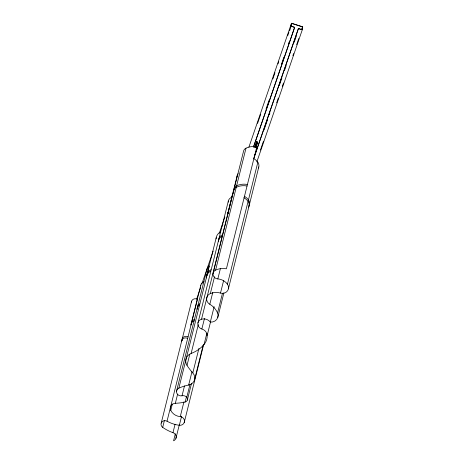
<?xml version="1.0" encoding="UTF-8"?>
<svg xmlns="http://www.w3.org/2000/svg" width="464" height="464" viewBox="0 0 464 464"><rect width="100%" height="100%" fill="white"/><g stroke="black" fill="none" stroke-linecap="round" stroke-linejoin="round"><path stroke-width="0.7" d="M255.67 145.319L256.024 143.602M256.087 143.446L255.821 144.803M256.511 145.592L256.725 144.548M256.029 147.529L256.928 143.724M256.18 147.088L255.339 146.81L256.702 141.636L256.47 142.251M255.821 144.872L256.662 145.151L257.543 141.914L257.282 142.576M161.223 423.11L191.626 301.171M175.334 433.776L173.582 440.8A4.756 4.396 14 0 0 176.169 436.647A4.756 4.396 14 0 0 172.973 432.668A39.626 36.61 14 0 1 162.702 427.367L164.453 420.343M191.04 324.33L200.796 285.186M162.702 427.367A4.037 3.729 14 0 1 161.658 422.269A4.037 3.729 14 0 1 167.028 421.213L197.432 299.274A4.037 3.729 14 0 0 191.435 302.093M167.028 421.213A31.413 29.017 14 0 0 179.342 425.273A4.71 4.35 14 0 0 184.469 421.532A4.71 4.35 14 0 0 180.264 416.608A10.95 10.121 14 0 1 170.764 410.344L172.341 404.022M176.54 391.216L206.944 269.282M206.463 276.799L216.218 237.661M170.764 410.344A5.51 5.087 14 0 1 175.346 403.286A50.588 46.736 14 0 0 185.159 402.015A3.207 2.964 14 0 0 186.772 397.329A4.547 4.205 14 0 0 182.045 395.769A4.373 4.043 14 0 1 176.819 393.176A4.373 4.043 14 0 1 178.849 388.153L209.252 266.214A4.373 4.043 14 0 0 206.956 270.268M175.346 403.286L177.619 394.151M178.849 388.153A43.367 40.066 14 0 1 188.645 385.05A8.103 7.488 14 0 0 192.809 372.94A57.658 53.273 14 0 1 187.015 365.383L189.817 354.142M197.925 323.002L228.329 201.063M187.015 365.383A9.042 8.358 14 0 1 191.116 353.458L198.296 324.655M182.045 395.769L184.492 385.932M172.973 432.668L175.079 424.235M227.43 214.803L237.191 175.665M191.116 353.458A32.886 30.386 14 0 0 204.067 344.468A15.155 14.007 14 0 0 207.164 335.46A7.331 6.774 14 0 0 201.852 328.999A5.533 5.116 14 0 1 197.838 324.075A5.533 5.116 14 0 1 201.527 319.197L231.756 197.96M213.127 273.186L243.53 151.247A5.023 4.64 14 0 1 246.001 148.178A16.42 15.173 14 0 1 256.807 146.873L226.403 268.813A16.42 15.173 14 0 0 215.603 270.118A5.023 4.64 14 0 0 213.162 275.187A5.023 4.64 14 0 0 217.831 278.922A12.267 11.333 14 0 1 227.43 284.212A6.421 5.928 14 0 1 227.366 291.009A6.421 5.928 14 0 1 220.499 293.08A14.825 13.7 14 0 0 210.325 293.602A6.531 6.038 14 0 0 206.631 298.677A6.531 6.038 14 0 0 209.815 304.274A18.531 17.122 14 0 1 217.552 312.968A7.383 6.821 14 0 1 210.296 322.091A7.708 7.122 14 0 0 201.527 319.197M215.603 270.118L246.001 148.178M210.325 293.602L214.53 276.741M201.852 328.999L204.479 318.466M180.264 416.608L183.941 401.859M188.645 385.05L191.974 371.705M175.937 438.335L179.266 424.989M179.342 425.273L181.615 416.138M185.159 402.015L186.563 396.395M209.815 304.274L212.79 292.332M192.809 372.94L198.94 348.354M186.772 397.329L189.927 384.685M187.346 400.125L191.545 383.264M217.831 278.922L220.458 268.383M194.428 380.219L203.186 345.088M184.191 422.634L203.737 344.253M204.067 344.468L206.869 333.227M210.296 322.091L214.153 306.634M207.164 335.46L210.494 322.115M220.499 293.08L223.654 280.436M217.552 312.968L222.459 293.294M217.767 317.469L223.897 292.883M256.847 161.901L302.279 29.8L302.719 26.825L291.502 23.258L290.841 26.094L294.628 27.411L253.437 147.192M289.617 30.908L291.931 23.449L302.511 26.941L301.849 29.609L298.462 28.403L254.446 156.397M227.43 284.212L257.833 162.272A12.267 11.333 14 0 0 253.663 158.589M228.398 288.852L258.802 166.912M294.628 27.411L291.264 26.117M253.675 158.705L298.462 28.403M196.643 299.1L200.645 287.46M201.823 284.038L213.121 251.186M219.24 233.386L224.889 216.961M231.478 197.797L233.125 193.007M248.895 147.146L291.502 23.258M207.901 267.803L208.609 265.75M222.256 226.055L222.964 224.002M257.566 123.383L260.623 114.486M272.867 78.892L274.984 72.732M278.04 63.835L278.748 61.782M287.692 35.769L288.869 32.347M291.224 25.503L291.931 23.449M266.005 109.15L269.062 100.253M281.306 64.664L283.893 57.13M288.347 44.208L289.055 42.154M253.501 146.943L294.692 27.161M256.65 145.11L257.433 142.239L257.317 142.529M264.045 129.932L267.595 119.584M269.224 114.869L269.932 112.816M279.345 85.44L281.955 77.83M284.525 70.383L286.172 65.592M294.193 42.241L296.31 36.082M301.571 29.679L302.511 26.941M260.42 150.069L263.482 141.172M276.66 102.846L278.307 98.055M282.309 86.414L283.487 82.992M292.9 55.616L293.608 53.563M296.67 44.666L298.787 38.506M302.273 29.812L298.398 28.658M256.685 141.717L257.526 141.996M255.061 147.801A0.87 0.331 19 0 1 254.724 147.477M256.36 147.836A0.87 0.331 19 0 1 256.366 147.929M197.194 309.413A4.373 4.043 14 0 1 199.491 305.353M206.341 277.982A9.042 8.358 14 0 1 210.621 271.173M216.102 238.844A9.042 8.358 14 0 1 220.383 232.029M190.924 325.136A5.51 5.087 14 0 1 194.283 320.81M200.68 285.998A5.51 5.087 14 0 1 204.044 281.665M181.679 341.231A4.037 3.729 14 0 1 187.671 338.413M218.48 241.28A5.533 5.116 14 0 1 222.175 236.402M228.242 202.136A5.533 5.116 14 0 1 231.93 197.258M227.273 215.876A6.531 6.038 14 0 1 228.346 212.837M243.902 197.728A12.267 11.333 14 0 1 248.072 201.411A6.421 5.928 14 0 1 248.646 207.188M233.67 191.383A5.023 4.64 14 0 1 236.246 187.317A16.42 15.173 14 0 1 247.051 186.018M237.029 176.738A6.531 6.038 14 0 1 238.107 173.698M257.833 162.272A6.421 5.928 14 0 1 258.407 168.049M197.571 307.905A4.373 4.043 14 0 1 199.868 303.85M206.84 275.291A9.042 8.358 14 0 1 210.998 269.665M182.114 340.669A4.037 3.729 14 0 1 183.721 336.98A4.037 3.729 14 0 1 188.048 336.91M191.319 324.452A5.51 5.087 14 0 1 194.66 319.302M218.857 239.772A5.533 5.116 14 0 1 222.546 234.894M227.65 214.374A6.531 6.038 14 0 1 228.723 211.335M249.023 205.68A6.421 5.928 14 0 0 248.449 199.909A12.267 11.333 14 0 0 244.279 196.226M247.422 184.51A16.42 15.173 14 0 0 236.623 185.815A5.023 4.64 14 0 0 234.047 189.88M255.055 147.25A0.87 0.331 19 0 0 256.47 147.564A0.87 0.331 19 0 0 255.56 146.833A0.87 0.331 19 0 0 255.055 147.25"/></g></svg>
